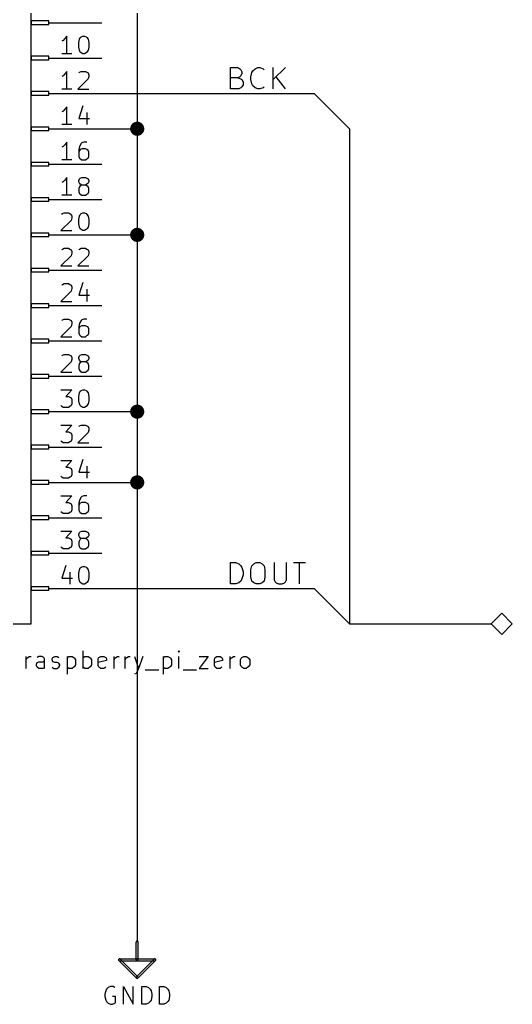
# Model space of a CAD drawing. Extents: x 10 to 287, y -200 to -10.
# Drawn here: x 126.2 to 161.5, y -150.5 to -79.8 of the extents above; entities that cross this region are included whole.
import ezdxf

# ---------------------------------------------------------------- set-up
doc = ezdxf.new("R2010")
doc.units = 0
doc.header["$MEASUREMENT"] = 0
doc.layers.add('BLACK', color=7, linetype='CONTINUOUS')
doc.layers.add('WHITE', color=7, linetype='CONTINUOUS')

msp = doc.modelspace()

# ---------------------------------------------------------------- linework, layer by layer
at = {"layer": 'Black'}
for p, q in [((127, -123.19), (127, -69.85)), ((134.62, -77.47), (134.62, -146.05)), ((127, -79.883), (127, -80.137)), ((128.27, -79.883), (127, -79.883)), ((128.27, -80.137), (128.27, -79.883)), ((127, -80.137), (128.27, -80.137)), ((128.27, -80.01), (132.08, -80.01)), ((129.311, -81.28), (129.21, -81.3308)), ((129.438, -81.153), (129.311, -81.28)), ((129.565, -80.9752), (129.438, -81.153)), ((129.565, -82.2452), (129.565, -80.9752)), ((130.429, -81.4578), (130.48, -81.2038)), ((130.48, -81.2038), (130.531, -81.0768)), ((130.531, -81.0768), (130.607, -81.026)), ((130.607, -81.026), (130.708, -80.9752)), ((130.708, -80.9752), (130.835, -80.9752)), ((130.835, -80.9752), (130.962, -81.026)), ((130.962, -81.026), (131.013, -81.0768)), ((131.013, -81.0768), (131.089, -81.2038)), ((131.089, -81.2038), (131.14, -81.4578)), ((130.429, -81.7626), (130.429, -81.4578)), ((130.48, -81.9912), (130.429, -81.7626)), ((130.531, -82.1182), (130.48, -81.9912)), ((131.089, -81.9912), (131.013, -82.1182)), ((131.14, -81.7626), (131.089, -81.9912)), ((131.14, -81.4578), (131.14, -81.7626)), ((127, -82.423), (127, -82.677)), ((128.27, -82.423), (127, -82.423)), ((127, -82.677), (128.27, -82.677)), ((128.27, -82.677), (128.27, -82.423)), ((128.27, -82.55), (132.08, -82.55)), ((129.921, -82.2452), (129.21, -82.2452)), ((130.607, -82.169), (130.531, -82.1182)), ((130.708, -82.2452), (130.607, -82.169)), ((130.835, -82.2452), (130.708, -82.2452)), ((130.962, -82.169), (130.835, -82.2452)), ((131.013, -82.1182), (130.962, -82.169)), ((129.311, -83.82), (129.21, -83.8708)), ((129.438, -83.693), (129.311, -83.82)), ((129.565, -83.5152), (129.438, -83.693)), ((129.565, -84.7852), (129.565, -83.5152)), ((131.089, -84.0486), (130.353, -84.7852)), ((130.429, -83.6168), (130.48, -83.566)), ((130.48, -83.566), (130.607, -83.5152)), ((130.607, -83.5152), (130.912, -83.5152)), ((130.912, -83.5152), (131.013, -83.566)), ((131.013, -83.566), (131.089, -83.6168)), ((131.089, -83.6168), (131.14, -83.7438)), ((131.14, -83.8708), (131.089, -84.0486)), ((131.14, -83.7438), (131.14, -83.8708)), ((129.921, -84.7852), (129.21, -84.7852)), ((130.353, -84.7852), (131.14, -84.7852)), ((127, -84.963), (127, -85.217)), ((128.27, -84.963), (127, -84.963)), ((127, -85.217), (128.27, -85.217)), ((128.27, -85.217), (128.27, -84.963)), ((128.27, -85.09), (132.08, -85.09)), ((132.08, -85.09), (147.32, -85.09)), ((147.32, -85.09), (149.86, -87.63)), ((129.438, -86.233), (129.311, -86.36)), ((129.565, -86.0552), (129.438, -86.233)), ((129.565, -87.3252), (129.565, -86.0552)), ((130.708, -85.979), (130.429, -86.8934)), ((129.311, -86.36), (129.21, -86.4108)), ((130.429, -86.8934), (131.191, -86.8934)), ((131.013, -86.4616), (131.013, -87.3252)), ((127, -87.503), (127, -87.757)), ((128.27, -87.503), (127, -87.503)), ((128.27, -87.757), (128.27, -87.503)), ((128.27, -87.63), (132.08, -87.63)), ((129.921, -87.3252), (129.21, -87.3252)), ((132.08, -87.63), (134.62, -87.63)), ((149.86, -87.63), (149.86, -123.19)), ((127, -87.757), (128.27, -87.757)), ((129.311, -88.9), (129.21, -88.9508)), ((129.438, -88.773), (129.311, -88.9)), ((129.565, -88.5952), (129.438, -88.773)), ((129.565, -89.8652), (129.565, -88.5952)), ((130.48, -88.9), (130.429, -89.1286)), ((130.607, -88.6968), (130.48, -88.9)), ((130.658, -89.0778), (130.531, -89.1286)), ((130.658, -88.646), (130.607, -88.6968)), ((130.785, -88.5952), (130.658, -88.646)), ((130.912, -89.0778), (130.658, -89.0778)), ((131.013, -88.5952), (130.785, -88.5952)), ((131.013, -89.1286), (130.912, -89.0778)), ((130.429, -89.1286), (130.429, -89.6112)), ((130.48, -89.1794), (130.429, -89.3064)), ((130.429, -89.6112), (130.48, -89.7382)), ((130.531, -89.1286), (130.48, -89.1794)), ((130.48, -89.7382), (130.531, -89.789)), ((130.531, -89.789), (130.658, -89.8652)), ((130.912, -89.8652), (131.013, -89.789)), ((131.089, -89.1794), (131.013, -89.1286)), ((131.013, -89.789), (131.089, -89.7382)), ((131.14, -89.3064), (131.089, -89.1794)), ((131.089, -89.7382), (131.14, -89.6112)), ((131.14, -89.6112), (131.14, -89.3064)), ((127, -90.043), (127, -90.297)), ((128.27, -90.043), (127, -90.043)), ((127, -90.297), (128.27, -90.297)), ((128.27, -90.297), (128.27, -90.043)), ((128.27, -90.17), (132.08, -90.17)), ((129.921, -89.8652), (129.21, -89.8652)), ((130.658, -89.8652), (130.912, -89.8652)), ((129.565, -91.1352), (129.438, -91.313)), ((129.565, -92.4052), (129.565, -91.1352)), ((130.48, -91.2368), (130.531, -91.186)), ((130.531, -91.186), (130.658, -91.1352)), ((130.658, -91.1352), (130.912, -91.1352)), ((130.912, -91.1352), (131.013, -91.186)), ((131.013, -91.186), (131.089, -91.2368)), ((129.311, -91.44), (129.21, -91.4908)), ((129.438, -91.313), (129.311, -91.44)), ((130.429, -91.3638), (130.48, -91.2368)), ((130.429, -91.44), (130.429, -91.3638)), ((130.48, -91.5416), (130.429, -91.44)), ((130.48, -91.7956), (130.429, -91.9226)), ((130.429, -91.9226), (130.429, -92.1512)), ((130.531, -91.6178), (130.48, -91.5416)), ((130.531, -91.7194), (130.48, -91.7956)), ((130.658, -91.6686), (130.531, -91.6178)), ((130.658, -91.6686), (130.531, -91.7194)), ((130.912, -91.6686), (130.658, -91.6686)), ((131.013, -91.6178), (130.912, -91.6686)), ((131.013, -91.7194), (130.912, -91.6686)), ((131.089, -91.5416), (131.013, -91.6178)), ((131.089, -91.7956), (131.013, -91.7194)), ((131.089, -91.2368), (131.14, -91.3638)), ((131.14, -91.44), (131.089, -91.5416)), ((131.14, -91.9226), (131.089, -91.7956)), ((131.14, -91.3638), (131.14, -91.44)), ((131.14, -92.1512), (131.14, -91.9226)), ((127, -92.583), (127, -92.837)), ((128.27, -92.583), (127, -92.583)), ((128.27, -92.837), (128.27, -92.583)), ((129.921, -92.4052), (129.21, -92.4052)), ((130.429, -92.1512), (130.48, -92.2782)), ((130.48, -92.2782), (130.531, -92.329)), ((130.531, -92.329), (130.658, -92.4052)), ((130.658, -92.4052), (130.912, -92.4052)), ((130.912, -92.4052), (131.013, -92.329)), ((131.013, -92.329), (131.089, -92.2782)), ((131.089, -92.2782), (131.14, -92.1512)), ((127, -92.837), (128.27, -92.837)), ((128.27, -92.71), (132.08, -92.71)), ((129.21, -93.7768), (129.261, -93.726)), ((129.261, -93.726), (129.388, -93.6752)), ((129.388, -93.6752), (129.692, -93.6752)), ((129.692, -93.6752), (129.794, -93.726)), ((129.794, -93.726), (129.87, -93.7768)), ((129.87, -93.7768), (129.921, -93.9038)), ((129.921, -94.0308), (129.87, -94.2086)), ((129.921, -93.9038), (129.921, -94.0308)), ((130.429, -94.1578), (130.48, -93.9038)), ((130.48, -93.9038), (130.531, -93.7768)), ((130.531, -93.7768), (130.607, -93.726)), ((130.607, -93.726), (130.708, -93.6752)), ((130.708, -93.6752), (130.835, -93.6752)), ((130.835, -93.6752), (130.962, -93.726)), ((130.962, -93.726), (131.013, -93.7768)), ((131.013, -93.7768), (131.089, -93.9038)), ((131.089, -93.9038), (131.14, -94.1578)), ((129.87, -94.2086), (129.134, -94.9452)), ((130.429, -94.4626), (130.429, -94.1578)), ((130.48, -94.6912), (130.429, -94.4626)), ((130.531, -94.8182), (130.48, -94.6912)), ((131.089, -94.6912), (131.013, -94.8182)), ((131.14, -94.4626), (131.089, -94.6912)), ((131.14, -94.1578), (131.14, -94.4626)), ((127, -95.123), (127, -95.377)), ((128.27, -95.123), (127, -95.123)), ((127, -95.377), (128.27, -95.377)), ((128.27, -95.377), (128.27, -95.123)), ((128.27, -95.25), (132.08, -95.25)), ((129.134, -94.9452), (129.921, -94.9452)), ((130.607, -94.869), (130.531, -94.8182)), ((130.708, -94.9452), (130.607, -94.869)), ((130.835, -94.9452), (130.708, -94.9452)), ((130.962, -94.869), (130.835, -94.9452)), ((131.013, -94.8182), (130.962, -94.869)), ((132.08, -95.25), (134.62, -95.25)), ((129.87, -96.7486), (129.134, -97.4852)), ((129.21, -96.3168), (129.261, -96.266)), ((129.261, -96.266), (129.388, -96.2152)), ((129.388, -96.2152), (129.692, -96.2152)), ((129.692, -96.2152), (129.794, -96.266)), ((129.794, -96.266), (129.87, -96.3168)), ((129.87, -96.3168), (129.921, -96.4438)), ((129.921, -96.5708), (129.87, -96.7486)), ((129.921, -96.4438), (129.921, -96.5708)), ((131.089, -96.7486), (130.353, -97.4852)), ((130.429, -96.3168), (130.48, -96.266)), ((130.48, -96.266), (130.607, -96.2152)), ((130.607, -96.2152), (130.912, -96.2152)), ((130.912, -96.2152), (131.013, -96.266)), ((131.013, -96.266), (131.089, -96.3168)), ((131.089, -96.3168), (131.14, -96.4438)), ((131.14, -96.5708), (131.089, -96.7486)), ((131.14, -96.4438), (131.14, -96.5708)), ((129.134, -97.4852), (129.921, -97.4852)), ((130.353, -97.4852), (131.14, -97.4852)), ((127, -97.663), (127, -97.917)), ((128.27, -97.663), (127, -97.663)), ((127, -97.917), (128.27, -97.917)), ((128.27, -97.917), (128.27, -97.663)), ((128.27, -97.79), (132.08, -97.79)), ((129.21, -98.8568), (129.261, -98.806)), ((129.261, -98.806), (129.388, -98.7552)), ((129.388, -98.7552), (129.692, -98.7552)), ((129.692, -98.7552), (129.794, -98.806)), ((129.794, -98.806), (129.87, -98.8568)), ((129.87, -98.8568), (129.921, -98.9838)), ((129.921, -98.9838), (129.921, -99.1108)), ((130.708, -98.679), (130.429, -99.5934)), ((129.87, -99.2886), (129.134, -100.025)), ((129.921, -99.1108), (129.87, -99.2886)), ((130.429, -99.5934), (131.191, -99.5934)), ((131.013, -99.1616), (131.013, -100.025)), ((127, -100.203), (127, -100.457)), ((128.27, -100.203), (127, -100.203)), ((128.27, -100.457), (128.27, -100.203)), ((128.27, -100.33), (132.08, -100.33)), ((129.134, -100.025), (129.921, -100.025)), ((127, -100.457), (128.27, -100.457)), ((129.87, -101.829), (129.134, -102.565)), ((129.21, -101.397), (129.261, -101.346)), ((129.261, -101.346), (129.388, -101.295)), ((129.388, -101.295), (129.692, -101.295)), ((129.692, -101.295), (129.794, -101.346)), ((129.794, -101.346), (129.87, -101.397)), ((129.87, -101.397), (129.921, -101.524)), ((129.921, -101.651), (129.87, -101.829)), ((129.921, -101.524), (129.921, -101.651)), ((130.48, -101.6), (130.429, -101.829)), ((130.429, -101.829), (130.429, -102.311)), ((130.607, -101.397), (130.48, -101.6)), ((130.531, -101.829), (130.48, -101.879)), ((130.658, -101.778), (130.531, -101.829)), ((130.658, -101.346), (130.607, -101.397)), ((130.785, -101.295), (130.658, -101.346)), ((130.912, -101.778), (130.658, -101.778)), ((131.013, -101.295), (130.785, -101.295)), ((131.013, -101.829), (130.912, -101.778)), ((131.089, -101.879), (131.013, -101.829)), ((130.48, -101.879), (130.429, -102.006)), ((130.429, -102.311), (130.48, -102.438)), ((130.48, -102.438), (130.531, -102.489)), ((130.531, -102.489), (130.658, -102.565)), ((130.912, -102.565), (131.013, -102.489)), ((131.013, -102.489), (131.089, -102.438)), ((131.14, -102.006), (131.089, -101.879)), ((131.089, -102.438), (131.14, -102.311)), ((131.14, -102.311), (131.14, -102.006)), ((127, -102.743), (127, -102.997)), ((128.27, -102.743), (127, -102.743)), ((127, -102.997), (128.27, -102.997)), ((128.27, -102.997), (128.27, -102.743)), ((128.27, -102.87), (132.08, -102.87)), ((129.134, -102.565), (129.921, -102.565)), ((130.658, -102.565), (130.912, -102.565)), ((129.21, -103.937), (129.261, -103.886)), ((129.261, -103.886), (129.388, -103.835)), ((129.388, -103.835), (129.692, -103.835)), ((129.692, -103.835), (129.794, -103.886)), ((129.794, -103.886), (129.87, -103.937)), ((129.87, -103.937), (129.921, -104.064)), ((130.429, -104.064), (130.48, -103.937)), ((130.48, -103.937), (130.531, -103.886)), ((130.531, -103.886), (130.658, -103.835)), ((130.658, -103.835), (130.912, -103.835)), ((130.912, -103.835), (131.013, -103.886)), ((131.013, -103.886), (131.089, -103.937)), ((131.089, -103.937), (131.14, -104.064)), ((129.87, -104.369), (129.134, -105.105)), ((129.921, -104.191), (129.87, -104.369)), ((129.921, -104.064), (129.921, -104.191)), ((130.429, -104.14), (130.429, -104.064)), ((130.48, -104.242), (130.429, -104.14)), ((130.48, -104.496), (130.429, -104.623)), ((130.429, -104.623), (130.429, -104.851)), ((130.531, -104.318), (130.48, -104.242)), ((130.531, -104.419), (130.48, -104.496)), ((130.658, -104.369), (130.531, -104.318)), ((130.658, -104.369), (130.531, -104.419)), ((130.912, -104.369), (130.658, -104.369)), ((131.013, -104.318), (130.912, -104.369)), ((131.013, -104.419), (130.912, -104.369)), ((131.089, -104.242), (131.013, -104.318)), ((131.089, -104.496), (131.013, -104.419)), ((131.14, -104.14), (131.089, -104.242)), ((131.14, -104.623), (131.089, -104.496)), ((131.14, -104.064), (131.14, -104.14)), ((131.14, -104.851), (131.14, -104.623)), ((127, -105.283), (127, -105.537)), ((128.27, -105.283), (127, -105.283)), ((128.27, -105.537), (128.27, -105.283)), ((129.134, -105.105), (129.921, -105.105)), ((130.429, -104.851), (130.48, -104.978)), ((130.48, -104.978), (130.531, -105.029)), ((130.531, -105.029), (130.658, -105.105)), ((130.658, -105.105), (130.912, -105.105)), ((130.912, -105.105), (131.013, -105.029)), ((131.013, -105.029), (131.089, -104.978)), ((131.089, -104.978), (131.14, -104.851)), ((127, -105.537), (128.27, -105.537)), ((128.27, -105.41), (132.08, -105.41)), ((129.134, -106.375), (129.921, -106.375)), ((129.921, -106.375), (129.489, -106.858)), ((130.429, -106.858), (130.48, -106.604)), ((130.48, -106.604), (130.531, -106.477)), ((130.531, -106.477), (130.607, -106.426)), ((130.607, -106.426), (130.708, -106.375)), ((130.708, -106.375), (130.835, -106.375)), ((130.835, -106.375), (130.962, -106.426)), ((130.962, -106.426), (131.013, -106.477)), ((131.013, -106.477), (131.089, -106.604)), ((131.089, -106.604), (131.14, -106.858)), ((129.489, -106.858), (129.692, -106.858)), ((129.692, -106.858), (129.794, -106.909)), ((129.794, -106.909), (129.87, -106.959)), ((129.87, -106.959), (129.921, -107.086)), ((129.921, -107.391), (129.87, -107.518)), ((129.921, -107.086), (129.921, -107.391)), ((130.429, -107.163), (130.429, -106.858)), ((130.48, -107.391), (130.429, -107.163)), ((130.531, -107.518), (130.48, -107.391)), ((131.089, -107.391), (131.013, -107.518)), ((131.14, -107.163), (131.089, -107.391)), ((131.14, -106.858), (131.14, -107.163)), ((127, -107.823), (127, -108.077)), ((128.27, -107.823), (127, -107.823)), ((127, -108.077), (128.27, -108.077)), ((128.27, -108.077), (128.27, -107.823)), ((128.27, -107.95), (132.08, -107.95)), ((129.21, -107.569), (129.134, -107.518)), ((129.311, -107.645), (129.21, -107.569)), ((129.692, -107.645), (129.311, -107.645)), ((129.794, -107.569), (129.692, -107.645)), ((129.87, -107.518), (129.794, -107.569)), ((130.607, -107.569), (130.531, -107.518)), ((130.708, -107.645), (130.607, -107.569)), ((130.835, -107.645), (130.708, -107.645)), ((130.962, -107.569), (130.835, -107.645)), ((131.013, -107.518), (130.962, -107.569)), ((132.08, -107.95), (134.62, -107.95)), ((129.134, -108.915), (129.921, -108.915)), ((129.921, -108.915), (129.489, -109.398)), ((130.48, -108.966), (130.607, -108.915)), ((130.607, -108.915), (130.912, -108.915)), ((130.912, -108.915), (131.013, -108.966)), ((129.489, -109.398), (129.692, -109.398)), ((129.692, -109.398), (129.794, -109.449)), ((129.794, -109.449), (129.87, -109.499)), ((129.87, -109.499), (129.921, -109.626)), ((131.089, -109.449), (130.353, -110.185)), ((130.429, -109.017), (130.48, -108.966)), ((131.013, -108.966), (131.089, -109.017)), ((131.089, -109.017), (131.14, -109.144)), ((131.14, -109.271), (131.089, -109.449)), ((131.14, -109.144), (131.14, -109.271)), ((129.21, -110.109), (129.134, -110.058)), ((129.311, -110.185), (129.21, -110.109)), ((129.692, -110.185), (129.311, -110.185)), ((129.794, -110.109), (129.692, -110.185)), ((129.87, -110.058), (129.794, -110.109)), ((129.921, -109.931), (129.87, -110.058)), ((129.921, -109.626), (129.921, -109.931)), ((130.353, -110.185), (131.14, -110.185)), ((127, -110.363), (127, -110.617)), ((128.27, -110.363), (127, -110.363)), ((127, -110.617), (128.27, -110.617)), ((128.27, -110.617), (128.27, -110.363)), ((128.27, -110.49), (132.08, -110.49)), ((129.134, -111.455), (129.921, -111.455)), ((129.921, -111.455), (129.489, -111.938)), ((130.708, -111.379), (130.429, -112.293)), ((129.489, -111.938), (129.692, -111.938)), ((129.692, -111.938), (129.794, -111.989)), ((129.794, -111.989), (129.87, -112.039)), ((129.87, -112.039), (129.921, -112.166)), ((129.921, -112.166), (129.921, -112.471)), ((130.429, -112.293), (131.191, -112.293)), ((131.013, -111.862), (131.013, -112.725)), ((127, -112.903), (127, -113.157)), ((128.27, -112.903), (127, -112.903)), ((127, -113.157), (128.27, -113.157)), ((128.27, -113.157), (128.27, -112.903)), ((128.27, -113.03), (132.08, -113.03)), ((129.21, -112.649), (129.134, -112.598)), ((129.311, -112.725), (129.21, -112.649)), ((129.692, -112.725), (129.311, -112.725)), ((129.794, -112.649), (129.692, -112.725)), ((129.87, -112.598), (129.794, -112.649)), ((129.921, -112.471), (129.87, -112.598)), ((132.08, -113.03), (134.62, -113.03)), ((129.134, -113.995), (129.921, -113.995)), ((129.921, -113.995), (129.489, -114.478)), ((129.489, -114.478), (129.692, -114.478)), ((129.692, -114.478), (129.794, -114.529)), ((129.794, -114.529), (129.87, -114.579)), ((130.48, -114.3), (130.429, -114.529)), ((130.429, -114.529), (130.429, -115.011)), ((130.607, -114.097), (130.48, -114.3)), ((130.531, -114.529), (130.48, -114.579)), ((130.658, -114.478), (130.531, -114.529)), ((130.658, -114.046), (130.607, -114.097)), ((130.785, -113.995), (130.658, -114.046)), ((130.912, -114.478), (130.658, -114.478)), ((131.013, -113.995), (130.785, -113.995)), ((131.013, -114.529), (130.912, -114.478)), ((131.089, -114.579), (131.013, -114.529)), ((129.21, -115.189), (129.134, -115.138)), ((129.311, -115.265), (129.21, -115.189)), ((129.692, -115.265), (129.311, -115.265)), ((129.794, -115.189), (129.692, -115.265)), ((129.87, -115.138), (129.794, -115.189)), ((129.87, -114.579), (129.921, -114.706)), ((129.921, -115.011), (129.87, -115.138)), ((129.921, -114.706), (129.921, -115.011)), ((130.48, -114.579), (130.429, -114.706)), ((130.429, -115.011), (130.48, -115.138)), ((130.48, -115.138), (130.531, -115.189)), ((130.531, -115.189), (130.658, -115.265)), ((130.658, -115.265), (130.912, -115.265)), ((130.912, -115.265), (131.013, -115.189)), ((131.013, -115.189), (131.089, -115.138)), ((131.14, -114.706), (131.089, -114.579)), ((131.089, -115.138), (131.14, -115.011)), ((131.14, -115.011), (131.14, -114.706)), ((127, -115.443), (127, -115.697)), ((128.27, -115.443), (127, -115.443)), ((127, -115.697), (128.27, -115.697)), ((128.27, -115.697), (128.27, -115.443)), ((128.27, -115.57), (132.08, -115.57)), ((129.134, -116.535), (129.921, -116.535)), ((129.921, -116.535), (129.489, -117.018)), ((130.429, -116.764), (130.48, -116.637)), ((130.48, -116.637), (130.531, -116.586)), ((130.531, -116.586), (130.658, -116.535)), ((130.658, -116.535), (130.912, -116.535)), ((130.912, -116.535), (131.013, -116.586)), ((131.013, -116.586), (131.089, -116.637)), ((131.089, -116.637), (131.14, -116.764)), ((129.489, -117.018), (129.692, -117.018)), ((129.692, -117.018), (129.794, -117.069)), ((129.794, -117.069), (129.87, -117.119)), ((129.87, -117.119), (129.921, -117.246)), ((129.921, -117.246), (129.921, -117.551)), ((130.429, -116.84), (130.429, -116.764)), ((130.48, -116.942), (130.429, -116.84)), ((130.48, -117.196), (130.429, -117.323)), ((130.429, -117.323), (130.429, -117.551)), ((130.531, -117.018), (130.48, -116.942)), ((130.531, -117.119), (130.48, -117.196)), ((130.658, -117.069), (130.531, -117.018)), ((130.658, -117.069), (130.531, -117.119)), ((130.912, -117.069), (130.658, -117.069)), ((131.013, -117.018), (130.912, -117.069)), ((131.013, -117.119), (130.912, -117.069)), ((131.089, -116.942), (131.013, -117.018)), ((131.089, -117.196), (131.013, -117.119)), ((131.14, -116.84), (131.089, -116.942)), ((131.14, -117.323), (131.089, -117.196)), ((131.14, -116.764), (131.14, -116.84)), ((131.14, -117.551), (131.14, -117.323)), ((127, -117.983), (127, -118.237)), ((128.27, -117.983), (127, -117.983)), ((128.27, -118.237), (128.27, -117.983)), ((128.27, -118.11), (132.08, -118.11)), ((129.21, -117.729), (129.134, -117.678)), ((129.311, -117.805), (129.21, -117.729)), ((129.692, -117.805), (129.311, -117.805)), ((129.794, -117.729), (129.692, -117.805)), ((129.87, -117.678), (129.794, -117.729)), ((129.921, -117.551), (129.87, -117.678)), ((130.429, -117.551), (130.48, -117.678)), ((130.48, -117.678), (130.531, -117.729)), ((130.531, -117.729), (130.658, -117.805)), ((130.658, -117.805), (130.912, -117.805)), ((130.912, -117.805), (131.013, -117.729)), ((131.013, -117.729), (131.089, -117.678)), ((131.089, -117.678), (131.14, -117.551)), ((127, -118.237), (128.27, -118.237)), ((129.489, -118.999), (129.21, -119.913)), ((129.794, -119.482), (129.794, -120.345)), ((130.429, -119.558), (130.48, -119.304)), ((130.48, -119.304), (130.531, -119.177)), ((130.531, -119.177), (130.607, -119.126)), ((130.607, -119.126), (130.708, -119.075)), ((130.708, -119.075), (130.835, -119.075)), ((130.835, -119.075), (130.962, -119.126)), ((130.962, -119.126), (131.013, -119.177)), ((131.013, -119.177), (131.089, -119.304)), ((131.089, -119.304), (131.14, -119.558)), ((129.21, -119.913), (129.972, -119.913)), ((130.429, -119.863), (130.429, -119.558)), ((130.48, -120.091), (130.429, -119.863)), ((130.531, -120.218), (130.48, -120.091)), ((130.607, -120.269), (130.531, -120.218)), ((131.013, -120.218), (130.962, -120.269)), ((131.089, -120.091), (131.013, -120.218)), ((131.14, -119.863), (131.089, -120.091)), ((131.14, -119.558), (131.14, -119.863)), ((127, -120.523), (127, -120.777)), ((128.27, -120.523), (127, -120.523)), ((127, -120.777), (128.27, -120.777)), ((128.27, -120.777), (128.27, -120.523)), ((128.27, -120.65), (132.08, -120.65)), ((130.708, -120.345), (130.607, -120.269)), ((130.835, -120.345), (130.708, -120.345)), ((130.962, -120.269), (130.835, -120.345)), ((132.08, -120.65), (147.32, -120.65)), ((147.32, -120.65), (149.86, -123.19)), ((160.02, -123.19), (160.782, -122.428)), ((160.782, -122.428), (161.544, -123.19)), ((106.68, -123.19), (127, -123.19)), ((149.86, -123.19), (160.02, -123.19)), ((160.782, -123.952), (160.02, -123.19)), ((161.544, -123.19), (160.782, -123.952)), ((130.734, -126.39), (130.734, -125.12)), ((137.617, -125.12), (137.566, -125.171)), ((137.566, -125.171), (137.617, -125.222)), ((137.668, -125.171), (137.617, -125.12)), ((137.617, -125.12), (137.617, -125.222)), ((137.617, -125.222), (137.668, -125.171)), ((126.644, -126.39), (126.644, -125.527)), ((126.644, -125.781), (126.695, -125.654)), ((126.695, -125.654), (126.771, -125.603)), ((126.771, -125.603), (126.873, -125.527)), ((126.873, -125.527), (127, -125.527)), ((127.559, -125.527), (127.432, -125.603)), ((127.787, -125.527), (127.559, -125.527)), ((127.914, -125.603), (127.787, -125.527)), ((127.864, -125.908), (127.965, -125.832)), ((127.965, -125.705), (127.914, -125.603)), ((127.965, -126.39), (127.965, -125.705)), ((128.524, -125.705), (128.575, -125.603)), ((128.524, -125.781), (128.524, -125.705)), ((128.575, -125.908), (128.524, -125.781)), ((128.575, -125.603), (128.702, -125.527)), ((128.702, -125.527), (128.88, -125.527)), ((128.88, -125.527), (129.007, -125.603)), ((129.591, -125.527), (129.591, -126.797)), ((129.591, -125.603), (129.718, -125.527)), ((129.718, -125.527), (129.946, -125.527)), ((129.946, -125.527), (130.073, -125.603)), ((130.073, -125.603), (130.124, -125.654)), ((130.124, -125.654), (130.2, -125.781)), ((130.2, -125.781), (130.2, -126.136)), ((130.734, -125.603), (130.861, -125.527)), ((130.861, -125.527), (131.089, -125.527)), ((131.089, -125.527), (131.216, -125.603)), ((131.216, -125.603), (131.267, -125.654)), ((131.267, -125.654), (131.343, -125.781)), ((131.343, -125.781), (131.343, -126.136)), ((131.826, -125.705), (131.877, -125.603)), ((131.826, -126.187), (131.826, -125.705)), ((132.41, -125.832), (131.826, -125.959)), ((131.877, -125.603), (132.004, -125.527)), ((132.004, -125.527), (132.232, -125.527)), ((132.232, -125.527), (132.359, -125.603)), ((132.359, -125.603), (132.41, -125.705)), ((132.41, -125.705), (132.41, -125.832)), ((132.969, -126.39), (132.969, -125.527)), ((132.969, -125.781), (133.02, -125.654)), ((133.02, -125.654), (133.096, -125.603)), ((133.096, -125.603), (133.198, -125.527)), ((133.198, -125.527), (133.325, -125.527)), ((133.756, -126.39), (133.756, -125.527)), ((133.756, -125.781), (133.807, -125.654)), ((133.807, -125.654), (133.883, -125.603)), ((133.883, -125.603), (133.985, -125.527)), ((133.985, -125.527), (134.112, -125.527)), ((134.417, -125.527), (134.722, -126.39)), ((135.026, -125.527), (134.722, -126.39)), ((136.474, -125.527), (136.474, -126.797)), ((136.474, -125.603), (136.601, -125.527)), ((136.601, -125.527), (136.83, -125.527)), ((136.83, -125.527), (136.957, -125.603)), ((136.957, -125.603), (137.008, -125.654)), ((137.008, -125.654), (137.084, -125.781)), ((137.084, -125.781), (137.084, -126.136)), ((137.617, -126.39), (137.617, -125.527)), ((139.065, -125.527), (139.725, -125.527)), ((139.725, -125.527), (139.065, -126.39)), ((140.157, -125.705), (140.208, -125.603)), ((140.157, -126.187), (140.157, -125.705)), ((140.741, -125.832), (140.157, -125.959)), ((140.208, -125.603), (140.335, -125.527)), ((140.335, -125.527), (140.564, -125.527)), ((140.564, -125.527), (140.691, -125.603)), ((140.691, -125.603), (140.741, -125.705)), ((140.741, -125.705), (140.741, -125.832)), ((141.3, -126.39), (141.3, -125.527)), ((141.3, -125.781), (141.351, -125.654)), ((141.351, -125.654), (141.427, -125.603)), ((141.427, -125.603), (141.529, -125.527)), ((141.529, -125.527), (141.656, -125.527)), ((142.037, -125.781), (142.088, -125.654)), ((142.037, -126.136), (142.037, -125.781)), ((142.088, -125.654), (142.138, -125.603)), ((142.138, -125.603), (142.265, -125.527)), ((142.265, -125.527), (142.443, -125.527)), ((142.443, -125.527), (142.57, -125.603)), ((142.57, -125.603), (142.621, -125.654)), ((142.621, -125.654), (142.697, -125.781)), ((142.697, -125.781), (142.697, -126.136)), ((127.381, -126.086), (127.432, -125.959)), ((127.381, -126.187), (127.381, -126.086)), ((127.432, -126.314), (127.381, -126.187)), ((127.432, -125.959), (127.559, -125.908)), ((127.559, -126.39), (127.432, -126.314)), ((127.559, -125.908), (127.864, -125.908)), ((127.864, -126.39), (127.559, -126.39)), ((127.965, -126.314), (127.864, -126.39)), ((128.524, -126.314), (128.626, -126.39)), ((128.702, -125.959), (128.575, -125.908)), ((128.626, -126.39), (128.88, -126.39)), ((128.88, -125.959), (128.702, -125.959)), ((129.007, -126.009), (128.88, -125.959)), ((128.88, -126.39), (129.007, -126.314)), ((129.057, -126.136), (129.007, -126.009)), ((129.007, -126.314), (129.057, -126.187)), ((129.057, -126.187), (129.057, -126.136)), ((129.718, -126.39), (129.591, -126.314)), ((129.946, -126.39), (129.718, -126.39)), ((130.073, -126.314), (129.946, -126.39)), ((130.124, -126.263), (130.073, -126.314)), ((130.2, -126.136), (130.124, -126.263)), ((130.861, -126.39), (130.734, -126.314)), ((131.089, -126.39), (130.861, -126.39)), ((131.216, -126.314), (131.089, -126.39)), ((131.267, -126.263), (131.216, -126.314)), ((131.343, -126.136), (131.267, -126.263)), ((131.877, -126.314), (131.826, -126.187)), ((132.004, -126.39), (131.877, -126.314)), ((132.232, -126.39), (132.004, -126.39)), ((132.359, -126.314), (132.232, -126.39)), ((134.722, -126.39), (134.595, -126.695)), ((135.204, -126.492), (136.169, -126.492)), ((136.601, -126.39), (136.474, -126.314)), ((136.83, -126.39), (136.601, -126.39)), ((136.957, -126.314), (136.83, -126.39)), ((137.008, -126.263), (136.957, -126.314)), ((137.084, -126.136), (137.008, -126.263)), ((137.922, -126.492), (138.887, -126.492)), ((139.065, -126.39), (139.725, -126.39)), ((140.208, -126.314), (140.157, -126.187)), ((140.335, -126.39), (140.208, -126.314)), ((140.564, -126.39), (140.335, -126.39)), ((140.691, -126.314), (140.564, -126.39)), ((142.088, -126.263), (142.037, -126.136)), ((142.138, -126.314), (142.088, -126.263)), ((142.265, -126.39), (142.138, -126.314)), ((142.443, -126.39), (142.265, -126.39)), ((142.57, -126.314), (142.443, -126.39)), ((142.621, -126.263), (142.57, -126.314)), ((142.697, -126.136), (142.621, -126.263)), ((134.544, -126.746), (134.417, -126.797)), ((134.595, -126.695), (134.544, -126.746)), ((134.544, -147.32), (134.544, -146.05)), ((134.696, -147.32), (134.696, -146.05)), ((134.569, -148.641), (133.299, -147.371)), ((133.35, -147.244), (134.62, -147.244)), ((133.35, -147.396), (134.62, -147.396)), ((134.671, -148.539), (133.401, -147.269)), ((135.839, -147.269), (134.569, -148.539)), ((134.62, -147.244), (135.89, -147.244)), ((134.62, -147.396), (135.89, -147.396)), ((135.941, -147.371), (134.671, -148.641)), ((132.359, -149.555), (132.309, -149.784)), ((132.309, -149.784), (132.309, -149.962)), ((132.41, -149.428), (132.359, -149.555)), ((132.537, -149.301), (132.41, -149.428)), ((132.715, -149.25), (132.537, -149.301)), ((132.893, -149.25), (132.715, -149.25)), ((133.02, -149.301), (132.893, -149.25)), ((133.629, -150.52), (133.629, -149.25)), ((133.629, -149.25), (134.341, -150.52)), ((134.341, -150.52), (134.341, -149.25)), ((134.95, -150.52), (134.95, -149.25)), ((134.95, -149.25), (135.255, -149.25)), ((135.255, -149.25), (135.433, -149.301)), ((135.433, -149.301), (135.56, -149.428)), ((135.56, -149.428), (135.611, -149.555)), ((135.611, -149.555), (135.661, -149.784)), ((135.661, -149.784), (135.661, -149.962)), ((136.22, -150.52), (136.22, -149.25)), ((136.22, -149.25), (136.525, -149.25)), ((136.525, -149.25), (136.703, -149.301)), ((136.703, -149.301), (136.83, -149.428)), ((136.83, -149.428), (136.881, -149.555)), ((136.881, -149.555), (136.931, -149.784)), ((136.931, -149.784), (136.931, -149.962)), ((132.309, -149.962), (132.359, -150.216)), ((132.359, -150.216), (132.41, -150.317)), ((132.41, -150.317), (132.537, -150.444)), ((132.537, -150.444), (132.715, -150.52)), ((132.715, -150.52), (132.842, -150.52)), ((133.071, -149.962), (132.842, -149.962)), ((132.842, -150.52), (133.02, -150.444)), ((133.02, -150.444), (133.071, -150.393)), ((133.071, -150.393), (133.071, -149.962)), ((135.255, -150.52), (134.95, -150.52)), ((135.433, -150.444), (135.255, -150.52)), ((135.56, -150.317), (135.433, -150.444)), ((135.611, -150.216), (135.56, -150.317)), ((135.661, -149.962), (135.611, -150.216)), ((136.525, -150.52), (136.22, -150.52)), ((136.703, -150.444), (136.525, -150.52)), ((136.83, -150.317), (136.703, -150.444)), ((136.881, -150.216), (136.83, -150.317)), ((136.931, -149.962), (136.881, -150.216))]:
    msp.add_line(p, q, dxfattribs=at)
at = {"layer": 'Black', "const_width": 0.508}
for points in [[(134.366, -87.63, 1), (134.874, -87.63, 1)], [(134.366, -95.25, 1), (134.874, -95.25, 1)], [(134.366, -107.95, 1), (134.874, -107.95, 1)], [(134.366, -113.03, 1), (134.874, -113.03, 1)]]:
    msp.add_lwpolyline(points, format="xyb", close=True, dxfattribs=at)
at = {"layer": 'Black'}
for centre, start, end in [((134.62, -146.05), 360, 540), ((133.35, -147.32), 405, 585), ((133.35, -147.32), 90, 270), ((134.62, -147.32), 90, 270), ((134.62, -147.32), 180, 360), ((134.62, -147.32), 270, 450), ((135.89, -147.32), 315, 495), ((135.89, -147.32), 270, 450), ((134.62, -148.59), 495, 675), ((134.62, -148.59), 225, 405)]:
    msp.add_arc(centre, 0.0762, start, end, dxfattribs=at)
at = {"layer": 'White'}
for p, q in [((141.326, -84.7598), (141.326, -83.2358)), ((141.326, -83.2358), (141.834, -83.2358)), ((141.834, -83.2358), (141.986, -83.312)), ((141.986, -83.312), (142.062, -83.3882)), ((142.062, -83.3882), (142.138, -83.5406)), ((142.926, -83.4644), (143.078, -83.312)), ((143.078, -83.312), (143.281, -83.2358)), ((143.281, -83.2358), (143.434, -83.2358)), ((143.434, -83.2358), (143.662, -83.312)), ((143.662, -83.312), (143.739, -83.3882)), ((144.374, -84.7598), (144.374, -83.2358)), ((145.263, -83.2358), (144.374, -84.0994)), ((141.834, -83.9724), (141.326, -83.9724)), ((141.986, -83.8962), (141.834, -83.9724)), ((141.834, -83.9724), (142.062, -84.0486)), ((142.062, -83.82), (141.986, -83.8962)), ((142.138, -83.6676), (142.062, -83.82)), ((142.062, -84.0486), (142.138, -84.0994)), ((142.138, -83.5406), (142.138, -83.6676)), ((142.138, -84.0994), (142.215, -84.2518)), ((142.773, -83.8962), (142.85, -83.5914)), ((142.773, -84.0994), (142.773, -83.8962)), ((142.85, -84.4042), (142.773, -84.0994)), ((142.85, -83.5914), (142.926, -83.4644)), ((145.263, -84.7598), (144.602, -83.8962)), ((141.91, -84.7598), (141.326, -84.7598)), ((142.062, -84.6836), (141.91, -84.7598)), ((142.138, -84.6074), (142.062, -84.6836)), ((142.215, -84.4804), (142.138, -84.6074)), ((142.215, -84.2518), (142.215, -84.4804)), ((142.926, -84.5566), (142.85, -84.4042)), ((143.078, -84.6836), (142.926, -84.5566)), ((143.281, -84.7598), (143.078, -84.6836)), ((143.434, -84.7598), (143.281, -84.7598)), ((143.662, -84.6836), (143.434, -84.7598)), ((143.739, -84.6074), (143.662, -84.6836)), ((141.326, -120.32), (141.326, -118.796)), ((141.326, -118.796), (141.707, -118.796)), ((141.707, -118.796), (141.91, -118.872)), ((143.002, -118.872), (143.154, -118.796)), ((143.154, -118.796), (143.434, -118.796)), ((143.434, -118.796), (143.586, -118.872)), ((144.45, -118.796), (144.45, -120.04)), ((145.339, -120.04), (145.339, -118.796)), ((145.847, -118.796), (146.71, -118.796)), ((146.279, -120.32), (146.279, -118.796)), ((141.91, -118.872), (142.062, -119.024)), ((142.062, -119.024), (142.138, -119.151)), ((142.138, -119.151), (142.215, -119.456)), ((142.215, -119.456), (142.215, -119.659)), ((142.773, -119.304), (142.85, -119.024)), ((142.773, -119.812), (142.773, -119.304)), ((142.85, -119.024), (143.002, -118.872)), ((143.586, -118.872), (143.739, -119.024)), ((143.739, -119.024), (143.789, -119.304)), ((143.789, -119.304), (143.789, -119.812)), ((142.062, -120.117), (141.91, -120.244)), ((142.138, -119.964), (142.062, -120.117)), ((142.215, -119.659), (142.138, -119.964)), ((142.85, -120.117), (142.773, -119.812)), ((143.002, -120.244), (142.85, -120.117)), ((143.739, -120.117), (143.586, -120.244)), ((143.789, -119.812), (143.739, -120.117)), ((144.45, -120.04), (144.526, -120.167)), ((144.526, -120.167), (144.602, -120.244)), ((145.186, -120.244), (145.263, -120.167)), ((145.263, -120.167), (145.339, -120.04)), ((141.707, -120.32), (141.326, -120.32)), ((141.91, -120.244), (141.707, -120.32)), ((143.154, -120.32), (143.002, -120.244)), ((143.434, -120.32), (143.154, -120.32)), ((143.586, -120.244), (143.434, -120.32)), ((144.602, -120.244), (144.755, -120.32)), ((144.755, -120.32), (145.034, -120.32)), ((145.034, -120.32), (145.186, -120.244))]:
    msp.add_line(p, q, dxfattribs=at)

doc.saveas('drawing.dxf')
